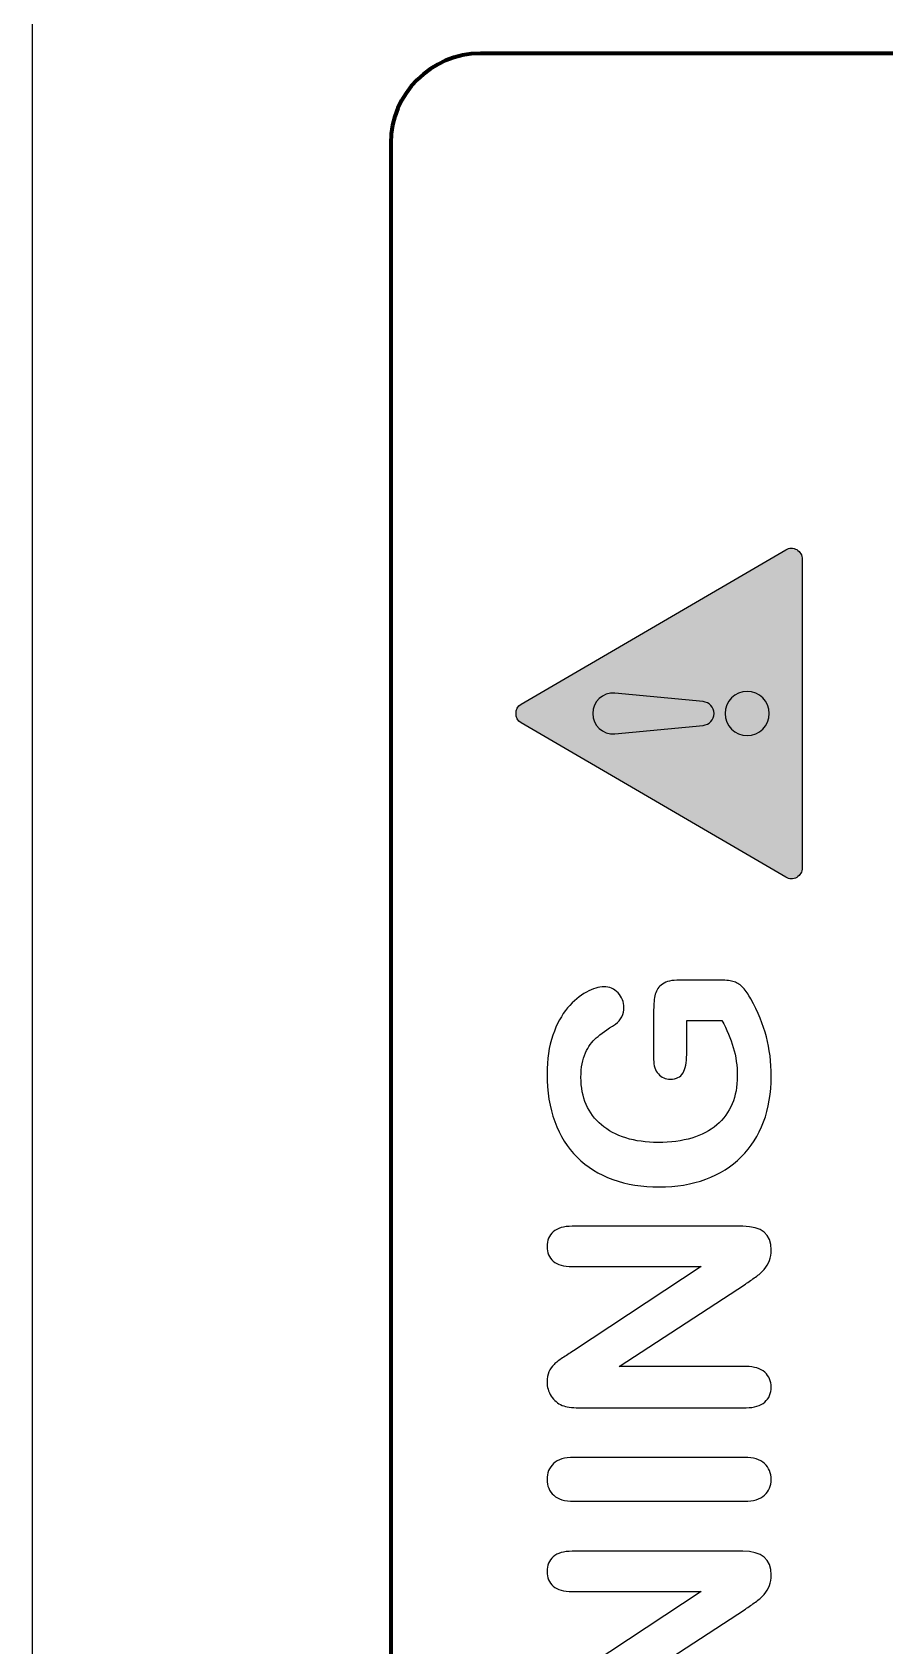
# Model space of a CAD drawing. Header units: millimetres. Extents: x -36 to 627, y -167 to 363.
# Drawn here: x 546.5 to 585.4, y -31.3 to 42.4 of the extents above; entities that cross this region are included whole.
import ezdxf

# ---------------------------------------------------------------- set-up
doc = ezdxf.new("R2010")
doc.units = ezdxf.units.MM
doc.header["$MEASUREMENT"] = 0
doc.layers.add('layer 1', color=7, linetype='Continuous')

msp = doc.modelspace()

# ---------------------------------------------------------------- hatches: boundary and pattern name
at = {"layer": 'layer 1', "true_color": 0x000000}
h = msp.add_hatch(color=18, dxfattribs=at)
edge = h.paths.add_edge_path()
edge.add_spline(control_points=[(580.9222, 18.746), (580.9222, 18.746), (568.8364, 11.696), (568.8364, 11.696), (568.5241, 11.5197), (568.5241, 11.006), (568.8364, 10.8298), (568.8364, 10.8298), (580.9222, 3.7797), (580.9222, 3.7797), (581.0783, 3.6891), (581.2697, 3.6841), (581.4258, 3.7747), (581.5819, 3.8654), (581.6776, 4.0315), (581.6776, 4.2128), (581.6776, 4.2128), (581.6776, 18.313), (581.6776, 18.313), (581.6776, 18.4943), (581.5819, 18.6604), (581.4258, 18.7511), (581.2697, 18.8417), (581.0784, 18.8367), (580.9222, 18.7461), (580.9222, 18.7461), (580.9222, 18.746), (580.9222, 18.746)], knot_values=[0, 0, 0, 0, 0.1111111, 0.1111111, 0.1111111, 0.2222222, 0.2222222, 0.2222222, 0.3333333, 0.3333333, 0.3333333, 0.4444444, 0.4444444, 0.4444444, 0.5555556, 0.5555556, 0.5555556, 0.6666667, 0.6666667, 0.6666667, 0.7777778, 0.7777778, 0.7777778, 0.8888889, 0.8888889, 0.8888889, 1, 1, 1, 1], degree=3, periodic=1)
h = msp.add_hatch(color=18, dxfattribs=at)
edge = h.paths.add_edge_path()
edge.add_spline(control_points=[(572.1096, 11.2629), (572.1096, 11.8067), (572.573, 12.2348), (573.1117, 12.1945), (573.1117, 12.1945), (577.1455, 11.8067), (577.1455, 11.8067), (577.4326, 11.7815), (577.6491, 11.5448), (577.6491, 11.2629), (577.6491, 10.9809), (577.4326, 10.7443), (577.1455, 10.7191), (577.1455, 10.7191), (573.1117, 10.3313), (573.1117, 10.3313), (572.573, 10.2911), (572.1096, 10.7191), (572.1096, 11.2629)], knot_values=[0, 0, 0, 0, 0.1666667, 0.1666667, 0.1666667, 0.3333333, 0.3333333, 0.3333333, 0.5, 0.5, 0.5, 0.6666667, 0.6666667, 0.6666667, 0.8333333, 0.8333333, 0.8333333, 1, 1, 1, 1], degree=3, periodic=1)
h = msp.add_hatch(color=18, dxfattribs=at)
edge = h.paths.add_edge_path()
edge.add_spline(control_points=[(580.1669, 11.2629), (580.1669, 10.709), (579.7136, 10.2558), (579.1597, 10.2558), (578.6058, 10.2558), (578.1526, 10.709), (578.1526, 11.2629), (578.1526, 11.8169), (578.6058, 12.2701), (579.1597, 12.2701), (579.7136, 12.2701), (580.1669, 11.8169), (580.1669, 11.2629)], knot_values=[0, 0, 0, 0, 0.25, 0.25, 0.25, 0.5, 0.5, 0.5, 0.75, 0.75, 0.75, 1, 1, 1, 1], degree=3, periodic=1)

# ---------------------------------------------------------------- linework, layer by layer
at = {"layer": 'layer 1', "color": 250, "lineweight": 25}
msp.add_open_spline([(546.5047, -159.8645), (546.5047, -159.8645), (546.5047, 90.1355), (546.5047, 90.1355), (546.5047, 90.1355), (626.7547, 90.1355), (626.7547, 90.1355), (626.7547, 90.1355), (626.7547, -159.8645), (626.7547, -159.8645), (626.7547, -159.8645), (546.5047, -159.8645), (546.5047, -159.8645)], degree=3, knots=[0, 0, 0, 0, 0.25, 0.25, 0.25, 0.5, 0.5, 0.5, 0.75, 0.75, 0.75, 1, 1, 1, 1], dxfattribs=at)
at = {"layer": 'layer 1', "color": 250, "lineweight": 211}
msp.add_open_spline([(562.8821, -107.0586), (562.8821, -107.0586), (562.8821, 37.3295), (562.8821, 37.3295), (562.8821, 39.582), (564.7249, 41.4248), (566.9774, 41.4248), (566.9774, 41.4248), (606.2821, 41.4248), (606.2821, 41.4248), (608.5346, 41.4248), (610.3774, 39.582), (610.3774, 37.3295), (610.3774, 37.3295), (610.3774, -107.0586), (610.3774, -107.0586), (610.3774, -109.3111), (608.5346, -111.1539), (606.2821, -111.1539), (606.2821, -111.1539), (566.9774, -111.1539), (566.9774, -111.1539), (564.7249, -111.1539), (562.8821, -109.3111), (562.8821, -107.0586)], degree=3, knots=[0, 0, 0, 0, 0.125, 0.125, 0.125, 0.25, 0.25, 0.25, 0.375, 0.375, 0.375, 0.5, 0.5, 0.5, 0.625, 0.625, 0.625, 0.75, 0.75, 0.75, 0.875, 0.875, 0.875, 1, 1, 1, 1], dxfattribs=at)
at = {"layer": 'layer 1'}
for points, knots in [([(580.9222, 18.746), (580.9222, 18.746), (568.8364, 11.696), (568.8364, 11.696), (568.5241, 11.5197), (568.5241, 11.006), (568.8364, 10.8298), (568.8364, 10.8298), (580.9222, 3.7797), (580.9222, 3.7797), (581.0783, 3.6891), (581.2697, 3.6841), (581.4258, 3.7747), (581.5819, 3.8654), (581.6776, 4.0315), (581.6776, 4.2128), (581.6776, 4.2128), (581.6776, 18.313), (581.6776, 18.313), (581.6776, 18.4943), (581.5819, 18.6604), (581.4258, 18.7511), (581.2697, 18.8417), (581.0784, 18.8367), (580.9222, 18.7461), (580.9222, 18.7461), (580.9222, 18.746), (580.9222, 18.746)], [0, 0, 0, 0, 0.1111111, 0.1111111, 0.1111111, 0.2222222, 0.2222222, 0.2222222, 0.3333333, 0.3333333, 0.3333333, 0.4444444, 0.4444444, 0.4444444, 0.5555556, 0.5555556, 0.5555556, 0.6666667, 0.6666667, 0.6666667, 0.7777778, 0.7777778, 0.7777778, 0.8888889, 0.8888889, 0.8888889, 1, 1, 1, 1]), ([(572.1096, 11.2629), (572.1096, 11.8067), (572.573, 12.2348), (573.1117, 12.1945), (573.1117, 12.1945), (577.1455, 11.8067), (577.1455, 11.8067), (577.4326, 11.7815), (577.6491, 11.5448), (577.6491, 11.2629), (577.6491, 10.9809), (577.4326, 10.7443), (577.1455, 10.7191), (577.1455, 10.7191), (573.1117, 10.3313), (573.1117, 10.3313), (572.573, 10.2911), (572.1096, 10.7191), (572.1096, 11.2629)], [0, 0, 0, 0, 0.1666667, 0.1666667, 0.1666667, 0.3333333, 0.3333333, 0.3333333, 0.5, 0.5, 0.5, 0.6666667, 0.6666667, 0.6666667, 0.8333333, 0.8333333, 0.8333333, 1, 1, 1, 1]), ([(580.1669, 11.2629), (580.1669, 10.709), (579.7136, 10.2558), (579.1597, 10.2558), (578.6058, 10.2558), (578.1526, 10.709), (578.1526, 11.2629), (578.1526, 11.8169), (578.6058, 12.2701), (579.1597, 12.2701), (579.7136, 12.2701), (580.1669, 11.8169), (580.1669, 11.2629)], [0, 0, 0, 0, 0.25, 0.25, 0.25, 0.5, 0.5, 0.5, 0.75, 0.75, 0.75, 1, 1, 1, 1])]:
    msp.add_open_spline(points, degree=3, knots=knots, dxfattribs=at)
at = {"layer": 'layer 1', "color": 250}
for points, knots in [([(576.0673, -0.9202), (576.0673, -0.9202), (577.9659, -0.9202), (577.9659, -0.9202), (578.2196, -0.9202), (578.4204, -0.9456), (578.5703, -0.994), (578.7226, -1.0448), (578.8587, -1.1347), (578.9786, -1.2685), (579.1009, -1.4023), (579.2186, -1.573), (579.3316, -1.7807), (579.6546, -2.3782), (579.8899, -2.9549), (580.0398, -3.5086), (580.1875, -4.0622), (580.2613, -4.6667), (580.2613, -5.3195), (580.2613, -6.0808), (580.1436, -6.7752), (579.9106, -7.4004), (579.6753, -8.0279), (579.3362, -8.5608), (578.8887, -9.0014), (578.4434, -9.4444), (577.9036, -9.7835), (577.2692, -10.0188), (576.6325, -10.2564), (575.9242, -10.3741), (575.1399, -10.3741), (574.3694, -10.3741), (573.6657, -10.2587), (573.0244, -10.0303), (572.3854, -9.7996), (571.8432, -9.4628), (571.3957, -9.0153), (570.9505, -8.57), (570.609, -8.0279), (570.3737, -7.3866), (570.1361, -6.7475), (570.0184, -6.0231), (570.0184, -5.2111), (570.0184, -4.5444), (570.1084, -3.9538), (570.286, -3.4417), (570.4637, -2.9272), (570.6875, -2.5097), (570.9574, -2.1913), (571.2273, -1.8706), (571.5133, -1.6307), (571.8156, -1.4669), (572.1178, -1.3054), (572.3854, -1.2247), (572.6207, -1.2247), (572.8721, -1.2247), (573.0867, -1.3193), (573.2643, -1.5061), (573.4443, -1.693), (573.5319, -1.9168), (573.5319, -2.1798), (573.5319, -2.3228), (573.4996, -2.4612), (573.4304, -2.595), (573.3635, -2.7288), (573.2689, -2.8396), (573.149, -2.9295), (572.7614, -3.1787), (572.4684, -3.3863), (572.27, -3.557), (572.0739, -3.73), (571.9055, -3.9607), (571.7717, -4.2491), (571.6356, -4.5398), (571.5687, -4.9112), (571.5687, -5.3611), (571.5687, -5.8248), (571.6495, -6.24), (571.8086, -6.6045), (571.9678, -6.969), (572.2008, -7.2804), (572.5053, -7.5388), (572.8075, -7.7972), (573.1813, -7.9956), (573.6219, -8.134), (574.0648, -8.2701), (574.5539, -8.3393), (575.0891, -8.3393), (576.2518, -8.3393), (577.1446, -8.0717), (577.7721, -7.5388), (578.3973, -7.0059), (578.711, -6.2608), (578.711, -5.308), (578.711, -4.8443), (578.651, -4.4083), (578.5288, -4), (578.4065, -3.5939), (578.2335, -3.1787), (578.0074, -2.7611), (578.0074, -2.7611), (576.3995, -2.7611), (576.3995, -2.7611), (576.3995, -2.7611), (576.3995, -4.3137), (576.3995, -4.3137), (576.3995, -4.6874), (576.3441, -4.9712), (576.2311, -5.1627), (576.118, -5.3541), (575.9265, -5.4487), (575.6543, -5.4487), (575.4352, -5.4487), (575.2506, -5.368), (575.1076, -5.2088), (574.9622, -5.0496), (574.8907, -4.8328), (574.8907, -4.5559), (574.8907, -4.5559), (574.8907, -2.279), (574.8907, -2.279), (574.8907, -1.9998), (574.9161, -1.7622), (574.9645, -1.5684), (575.0153, -1.3746), (575.126, -1.2178), (575.2967, -1.1001), (575.4675, -0.9802), (575.7258, -0.9202), (576.0673, -0.9202)], [0, 0, 0, 0, 0.0232558, 0.0232558, 0.0232558, 0.0465116, 0.0465116, 0.0465116, 0.0697674, 0.0697674, 0.0697674, 0.0930233, 0.0930233, 0.0930233, 0.1162791, 0.1162791, 0.1162791, 0.1395349, 0.1395349, 0.1395349, 0.1627907, 0.1627907, 0.1627907, 0.1860465, 0.1860465, 0.1860465, 0.2093023, 0.2093023, 0.2093023, 0.2325581, 0.2325581, 0.2325581, 0.255814, 0.255814, 0.255814, 0.2790698, 0.2790698, 0.2790698, 0.3023256, 0.3023256, 0.3023256, 0.3255814, 0.3255814, 0.3255814, 0.3488372, 0.3488372, 0.3488372, 0.372093, 0.372093, 0.372093, 0.3953488, 0.3953488, 0.3953488, 0.4186047, 0.4186047, 0.4186047, 0.4418605, 0.4418605, 0.4418605, 0.4651163, 0.4651163, 0.4651163, 0.4883721, 0.4883721, 0.4883721, 0.5116279, 0.5116279, 0.5116279, 0.5348837, 0.5348837, 0.5348837, 0.5581395, 0.5581395, 0.5581395, 0.5813953, 0.5813953, 0.5813953, 0.6046512, 0.6046512, 0.6046512, 0.627907, 0.627907, 0.627907, 0.6511628, 0.6511628, 0.6511628, 0.6744186, 0.6744186, 0.6744186, 0.6976744, 0.6976744, 0.6976744, 0.7209302, 0.7209302, 0.7209302, 0.744186, 0.744186, 0.744186, 0.7674419, 0.7674419, 0.7674419, 0.7906977, 0.7906977, 0.7906977, 0.8139535, 0.8139535, 0.8139535, 0.8372093, 0.8372093, 0.8372093, 0.8604651, 0.8604651, 0.8604651, 0.8837209, 0.8837209, 0.8837209, 0.9069767, 0.9069767, 0.9069767, 0.9302326, 0.9302326, 0.9302326, 0.9534884, 0.9534884, 0.9534884, 0.9767442, 0.9767442, 0.9767442, 1, 1, 1, 1]), ([(571.2227, -17.8694), (571.2227, -17.8694), (577.0639, -14.0121), (577.0639, -14.0121), (577.0639, -14.0121), (571.1673, -14.0121), (571.1673, -14.0121), (570.7843, -14.0121), (570.4983, -13.9291), (570.3068, -13.7653), (570.1153, -13.6015), (570.0184, -13.38), (570.0184, -13.1009), (570.0184, -12.8148), (570.113, -12.5864), (570.3045, -12.4203), (570.496, -12.2542), (570.7843, -12.1712), (571.1673, -12.1712), (571.1673, -12.1712), (578.9579, -12.1712), (578.9579, -12.1712), (579.8276, -12.1712), (580.2613, -12.5311), (580.2613, -13.2508), (580.2613, -13.4308), (580.2359, -13.5923), (580.1829, -13.7376), (580.1321, -13.8806), (580.0491, -14.0167), (579.9383, -14.1413), (579.8253, -14.2682), (579.6938, -14.3836), (579.5415, -14.492), (579.3916, -14.6004), (579.237, -14.7088), (579.0801, -14.8173), (579.0801, -14.8173), (573.3128, -18.5799), (573.3128, -18.5799), (573.3128, -18.5799), (579.1124, -18.5799), (579.1124, -18.5799), (579.4908, -18.5799), (579.7768, -18.6676), (579.9706, -18.8429), (580.1644, -19.0205), (580.2613, -19.2466), (580.2613, -19.5211), (580.2613, -19.8049), (580.1644, -20.0333), (579.9683, -20.204), (579.7722, -20.377), (579.4862, -20.4624), (579.1124, -20.4624), (579.1124, -20.4624), (571.4718, -20.4624), (571.4718, -20.4624), (571.1465, -20.4624), (570.8928, -20.4255), (570.7082, -20.3539), (570.5052, -20.2686), (570.3391, -20.1255), (570.2099, -19.9272), (570.083, -19.7288), (570.0184, -19.5142), (570.0184, -19.2858), (570.0184, -19.1036), (570.0484, -18.949), (570.1061, -18.8221), (570.1661, -18.6929), (570.2445, -18.5799), (570.3437, -18.483), (570.4429, -18.3861), (570.5698, -18.2869), (570.729, -18.1854), (570.8859, -18.0839), (571.0496, -17.9778), (571.2227, -17.8694)], [0, 0, 0, 0, 0.0384615, 0.0384615, 0.0384615, 0.0769231, 0.0769231, 0.0769231, 0.1153846, 0.1153846, 0.1153846, 0.1538462, 0.1538462, 0.1538462, 0.1923077, 0.1923077, 0.1923077, 0.2307692, 0.2307692, 0.2307692, 0.2692308, 0.2692308, 0.2692308, 0.3076923, 0.3076923, 0.3076923, 0.3461538, 0.3461538, 0.3461538, 0.3846154, 0.3846154, 0.3846154, 0.4230769, 0.4230769, 0.4230769, 0.4615385, 0.4615385, 0.4615385, 0.5, 0.5, 0.5, 0.5384615, 0.5384615, 0.5384615, 0.5769231, 0.5769231, 0.5769231, 0.6153846, 0.6153846, 0.6153846, 0.6538462, 0.6538462, 0.6538462, 0.6923077, 0.6923077, 0.6923077, 0.7307692, 0.7307692, 0.7307692, 0.7692308, 0.7692308, 0.7692308, 0.8076923, 0.8076923, 0.8076923, 0.8461538, 0.8461538, 0.8461538, 0.8846154, 0.8846154, 0.8846154, 0.9230769, 0.9230769, 0.9230769, 0.9615385, 0.9615385, 0.9615385, 1, 1, 1, 1]), ([(579.0386, -24.7395), (579.0386, -24.7395), (571.2342, -24.7395), (571.2342, -24.7395), (570.8282, -24.7395), (570.526, -24.6472), (570.323, -24.4627), (570.1199, -24.2781), (570.0184, -24.0382), (570.0184, -23.7452), (570.0184, -23.4453), (570.1176, -23.2008), (570.3183, -23.0139), (570.5191, -22.827), (570.8236, -22.7325), (571.2342, -22.7325), (571.2342, -22.7325), (579.0386, -22.7325), (579.0386, -22.7325), (579.4493, -22.7325), (579.7538, -22.827), (579.9568, -23.0139), (580.1598, -23.2008), (580.2613, -23.4453), (580.2613, -23.7452), (580.2613, -24.0336), (580.1598, -24.2712), (579.9545, -24.458), (579.7492, -24.6449), (579.4446, -24.7395), (579.0386, -24.7395)], [0, 0, 0, 0, 0.1, 0.1, 0.1, 0.2, 0.2, 0.2, 0.3, 0.3, 0.3, 0.4, 0.4, 0.4, 0.5, 0.5, 0.5, 0.6, 0.6, 0.6, 0.7, 0.7, 0.7, 0.8, 0.8, 0.8, 0.9, 0.9, 0.9, 1, 1, 1, 1]), ([(571.2227, -32.7193), (571.2227, -32.7193), (577.0639, -28.862), (577.0639, -28.862), (577.0639, -28.862), (571.1673, -28.862), (571.1673, -28.862), (570.7843, -28.862), (570.4983, -28.779), (570.3068, -28.6152), (570.1153, -28.4514), (570.0184, -28.2299), (570.0184, -27.9508), (570.0184, -27.6647), (570.113, -27.4363), (570.3045, -27.2702), (570.496, -27.1041), (570.7843, -27.0211), (571.1673, -27.0211), (571.1673, -27.0211), (578.9579, -27.0211), (578.9579, -27.0211), (579.8276, -27.0211), (580.2613, -27.381), (580.2613, -28.1007), (580.2613, -28.2807), (580.2359, -28.4422), (580.1829, -28.5875), (580.1321, -28.7305), (580.0491, -28.8666), (579.9383, -28.9912), (579.8253, -29.1181), (579.6938, -29.2335), (579.5415, -29.3419), (579.3916, -29.4503), (579.237, -29.5587), (579.0801, -29.6672), (579.0801, -29.6672), (573.3128, -33.4298), (573.3128, -33.4298), (573.3128, -33.4298), (579.1124, -33.4298), (579.1124, -33.4298), (579.4908, -33.4298), (579.7768, -33.5175), (579.9706, -33.6928), (580.1644, -33.8704), (580.2613, -34.0965), (580.2613, -34.371), (580.2613, -34.6548), (580.1644, -34.8832), (579.9683, -35.0539), (579.7722, -35.2269), (579.4862, -35.3123), (579.1124, -35.3123), (579.1124, -35.3123), (571.4718, -35.3123), (571.4718, -35.3123), (571.1465, -35.3123), (570.8928, -35.2754), (570.7082, -35.2038), (570.5052, -35.1185), (570.3391, -34.9754), (570.2099, -34.7771), (570.083, -34.5787), (570.0184, -34.3641), (570.0184, -34.1357), (570.0184, -33.9535), (570.0484, -33.7989), (570.1061, -33.672), (570.1661, -33.5428), (570.2445, -33.4298), (570.3437, -33.3329), (570.4429, -33.236), (570.5698, -33.1368), (570.729, -33.0353), (570.8859, -32.9338), (571.0496, -32.8277), (571.2227, -32.7193)], [0, 0, 0, 0, 0.0384615, 0.0384615, 0.0384615, 0.0769231, 0.0769231, 0.0769231, 0.1153846, 0.1153846, 0.1153846, 0.1538462, 0.1538462, 0.1538462, 0.1923077, 0.1923077, 0.1923077, 0.2307692, 0.2307692, 0.2307692, 0.2692308, 0.2692308, 0.2692308, 0.3076923, 0.3076923, 0.3076923, 0.3461538, 0.3461538, 0.3461538, 0.3846154, 0.3846154, 0.3846154, 0.4230769, 0.4230769, 0.4230769, 0.4615385, 0.4615385, 0.4615385, 0.5, 0.5, 0.5, 0.5384615, 0.5384615, 0.5384615, 0.5769231, 0.5769231, 0.5769231, 0.6153846, 0.6153846, 0.6153846, 0.6538462, 0.6538462, 0.6538462, 0.6923077, 0.6923077, 0.6923077, 0.7307692, 0.7307692, 0.7307692, 0.7692308, 0.7692308, 0.7692308, 0.8076923, 0.8076923, 0.8076923, 0.8461538, 0.8461538, 0.8461538, 0.8846154, 0.8846154, 0.8846154, 0.9230769, 0.9230769, 0.9230769, 0.9615385, 0.9615385, 0.9615385, 1, 1, 1, 1])]:
    msp.add_open_spline(points, degree=3, knots=knots, dxfattribs=at)

doc.saveas('drawing.dxf')
